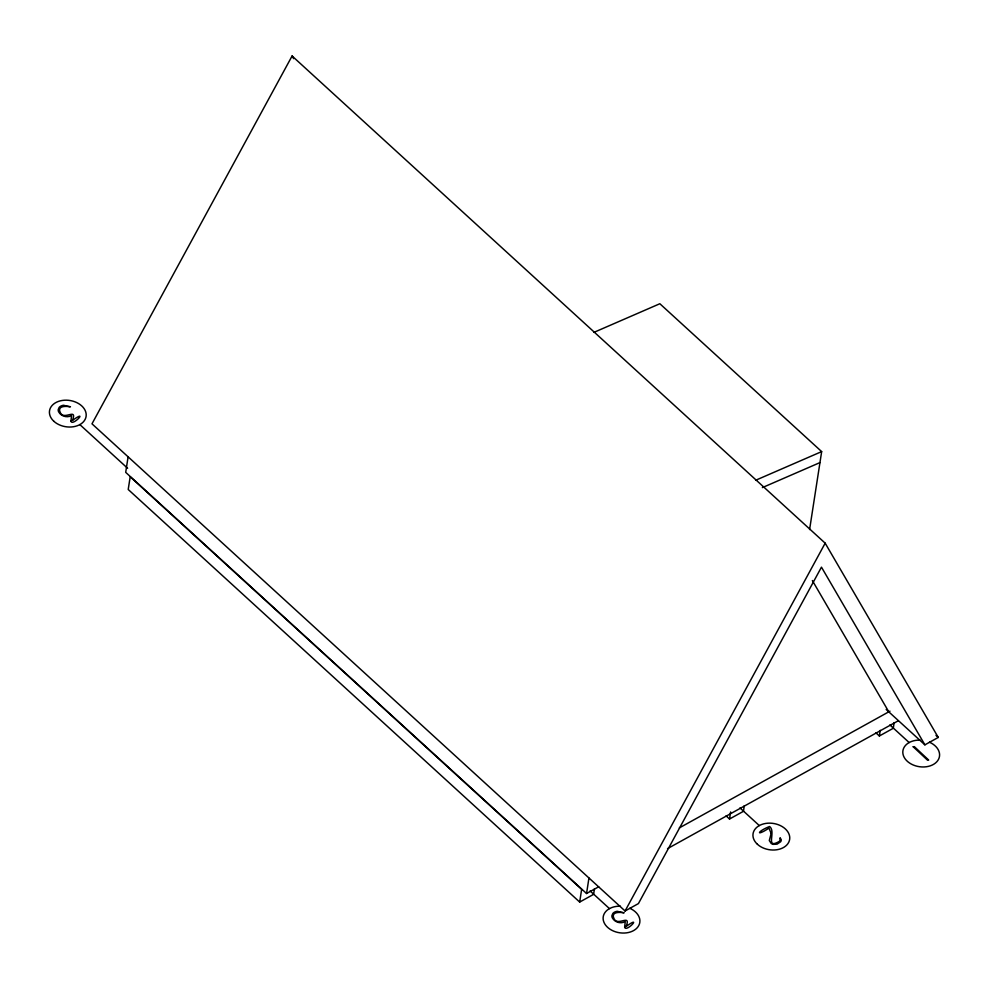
<?xml version="1.0" encoding="UTF-8"?>
<svg xmlns="http://www.w3.org/2000/svg" width="989" height="989" viewBox="0 0 989 989"><rect width="100%" height="100%" fill="white"/><g stroke="black" fill="none" stroke-linecap="round" stroke-linejoin="round"><path stroke-width="1.48" d="M128.1 456.819L125.702 472.359L586.551 893.512L598.704 886.787M579.678 902.067L581.643 889.346L130.189 476.76L128.211 489.493L579.678 902.067L593.598 894.353L594.476 888.703M586.551 893.512L588.95 877.985M726.099 815.9L729.523 819.028L730.611 811.957M744.309 805.664L743.444 811.314L729.523 819.028M809.595 529.535L821.661 451.602L659.848 303.734L593.833 332.403M875.945 732.861L879.357 735.989L880.235 730.339M894.155 722.625L893.277 728.275L879.357 735.989M292.089 55.99L91.989 423.824L625.073 910.993L638.424 903.587L821.463 567.142L924.9 744.841L938.264 737.435L825.172 543.171L292.089 55.99L293.634 58.66M625.073 910.993L825.172 543.171M679.332 827.904L889.989 711.165M667.55 848.624L898.383 720.709M755.633 480.271L821.661 451.602M762.371 487.602L819.955 462.592M935.977 735.346L938.264 737.435M886.169 709.447L924.9 744.841M889.89 724.937L909.151 742.541M739.982 807.914L759.317 825.58M79.849 424.602L127.63 468.279M590.124 890.941L609.471 908.619M812.365 580.543L888.79 711.833M629.758 908.285A18.507 13.29 8.8 0 1 634.147 930.278A18.507 13.29 8.8 0 1 604.613 923.664A18.507 13.29 8.8 0 1 620.424 906.196M929.45 742.207A18.507 13.29 8.8 0 1 933.826 764.2A18.507 13.29 8.8 0 1 904.305 757.586A18.507 13.29 8.8 0 1 920.116 740.118M70.948 421.178C72.333 426.902 89.492 408.16 72.395 420.486C77.822 406.59 62.999 421.883 59.958 411.659A6.119 4.401 8.8 0 1 59.612 409.767C59.859 402.783 81.11 409.582 63.543 405.267A8.184 5.872 8.8 0 0 60.873 406.083A6.824 4.908 8.8 0 0 59.105 407.505L58.24 409.545A7.034 5.056 8.8 0 0 58.623 411.82C61.009 416.332 67.079 418.05 71.542 415.578L70.948 421.178M624.64 927.188C626.037 932.924 643.184 914.182 626.099 926.495C631.526 912.612 616.703 927.892 613.662 917.681A6.119 4.401 8.8 0 1 613.316 915.777C613.551 908.804 634.802 915.591 617.247 911.289A8.184 5.872 8.8 0 0 614.577 912.105A6.824 4.908 8.8 0 0 612.809 913.527L611.944 915.567A7.034 5.056 8.8 0 0 612.315 917.829C614.713 922.354 620.783 924.072 625.246 921.6L624.64 927.188M771.148 833.467L769.294 840.539L771.197 843.469A4.562 3.276 8.8 0 0 773.287 844.359L777.082 844.149L780.618 841.775A6.082 4.364 8.8 0 0 781.248 839.71L780.098 837.72L779.95 840.007A4.166 2.992 8.8 0 1 779.443 841.305C764.509 849.971 776.563 831.539 769.566 826.52C757.092 831.353 755.497 836.991 768.972 828.139L771.148 833.467M913.193 746.744L927.472 760.133L928.659 760.047L914.368 746.67L913.193 746.744M53.888 421.314A18.507 13.29 8.8 0 0 85.19 419.274A18.507 13.29 8.8 0 0 64.334 400.224A18.507 13.29 8.8 0 0 53.888 421.314M757.426 844.297A18.507 13.29 8.8 0 0 788.74 842.257A18.507 13.29 8.8 0 0 767.884 823.194A18.507 13.29 8.8 0 0 757.426 844.297"/></g></svg>
